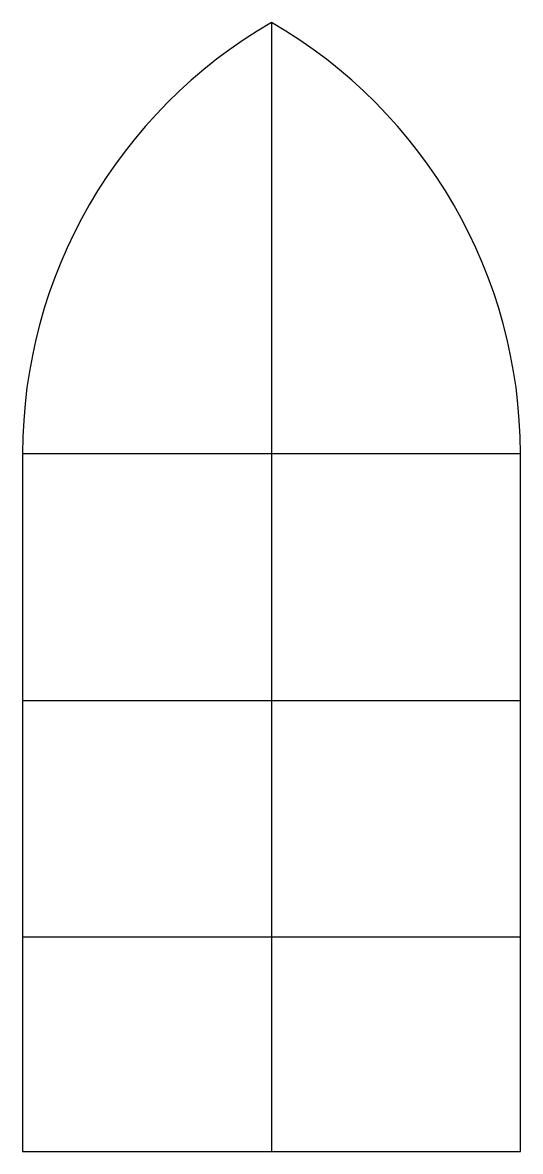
# Model space of a CAD drawing. Extents: x -15.3 to 15.3, y -43 to 26.5.
import ezdxf

# ---------------------------------------------------------------- set-up
doc = ezdxf.new("R2010")
doc.units = 0
doc.layers.add('MODELSKETCH_VISIBLE', color=7, linetype='CONTINUOUS')

msp = doc.modelspace()

# ---------------------------------------------------------------- linework, layer by layer
at = {"layer": 'MODELSKETCH_VISIBLE'}
for p, q in [((0, 26.539), (0, -42.969)), ((-15.322, 0), (-15.322, -42.969)), ((-15.322, 0), (15.322, 0)), ((15.322, -42.969), (15.322, 0)), ((-15.322, -15.204), (15.322, -15.204)), ((-15.322, -29.757), (15.322, -29.757)), ((-15.322, -42.969), (15.322, -42.969))]:
    msp.add_line(p, q, dxfattribs=at)
for centre, start, end in [((15.322, 0), 120, 180), ((-15.322, 0), 0, 60)]:
    msp.add_arc(centre, 30.645, start, end, dxfattribs=at)

doc.saveas('drawing.dxf')
